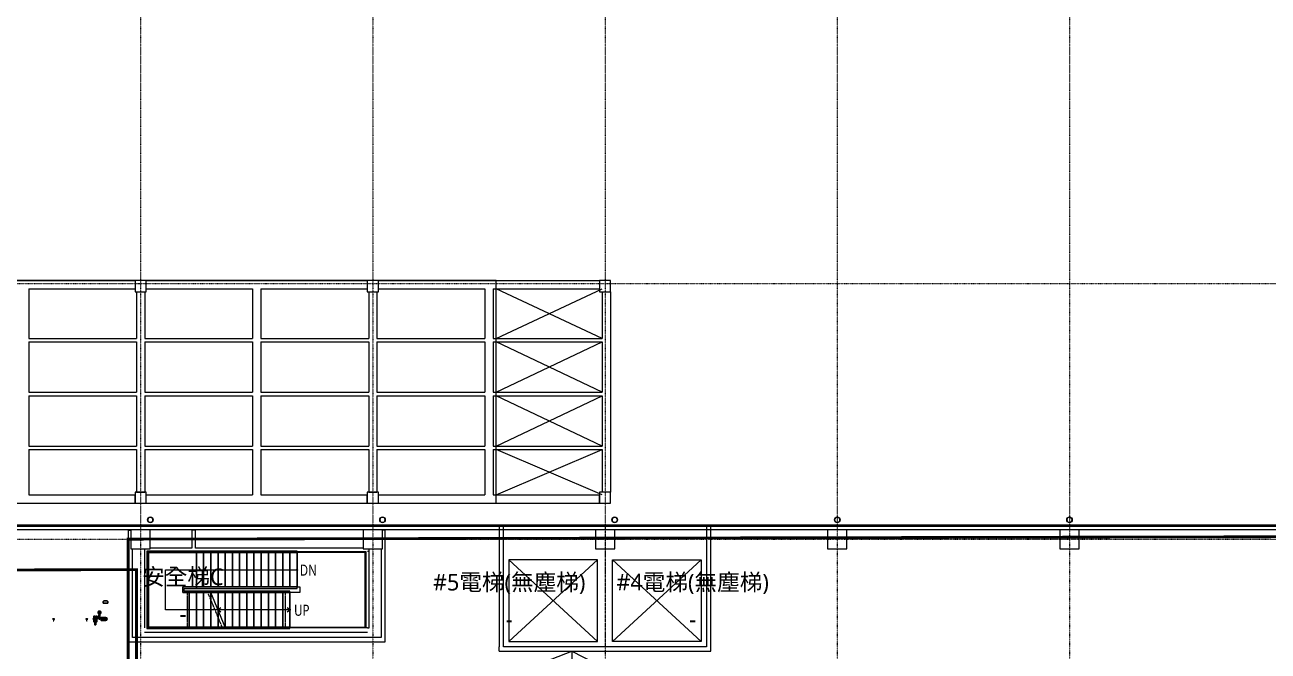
# Model space of a CAD drawing. Extents: x -122301 to 290600, y -29000 to 395522.
# Drawn here: x 172212 to 217187, y 85950 to 108600 of the extents above; entities that cross this region are included whole.
import ezdxf
from ezdxf.enums import TextEntityAlignment as Align

# ---------------------------------------------------------------- set-up
doc = ezdxf.new("R2010")
doc.units = 0
doc.header["$LTSCALE"] = 10
for name, pattern in [('H12PL2$0$JJP_三點線', [0.9, 0.3, -0.15, 0, -0.15, 0, -0.15, 0, -0.15]), ('H12PL2$0$JJP_虛線(退縮線、投影線、地下室範圍、非屬本工程、圖面分區)', [0.45, 0.3, -0.15]), ('H12PL2$0$TAI_虛線', [5.644, 2.822, -2.822]), ('H12PL2$0$虛線', [0.846667, 0.423333, -0.423333]), ('XFM7P20PV$0$中心', [29.999999, 12, -6, 6, -6]), ('XFM7P20PV-200K$0$CENTER', [2, 1.25, -0.25, 0.25, -0.25])]:
    doc.linetypes.add(name, pattern=pattern)
for name, color, linetype in [('H12PL2$0$A-OBJE-2D', 252, 'Continuous'), ('H12PL2$0$A-OBJE-MEP', 252, 'Continuous'), ('H12PL2$0$A-STRS', 252, 'Continuous'), ('H12PL2$0$A-TEXT', 252, 'Continuous'), ('H12PL2$0$A-WALL-EX', 252, 'Continuous'), ('H12PL2$0$A-WALL-IN', 252, 'Continuous'), ('H12PL2$0$A-ZONE', 252, 'Continuous'), ('H12PL2$0$S-BEAM-SHOW', 252, 'Continuous'), ('H12PL2$0$S-COL', 252, 'Continuous'), ('H12PL2$0$S-GRID', 252, 'Continuous'), ('H12PL2$0$S-SLAB-SHOW', 252, 'Continuous'), ('XFM7P20PV-200K$0$PCWS-16.7-P', 4, 'Continuous'), ('XFM7P20PV-200K$0$U-PV-PIPE', 180, 'Continuous')]:
    doc.layers.add(name, color=color, linetype=linetype)
doc.styles.add('H12PL2$0$Standard', font='', dxfattribs={"width": 0.8})
doc.styles.get('H12PL2$0$Standard').set_extended_font_data('Microsoft JhengHei')

# ---------------------------------------------------------------- blocks, each defined once
blk = doc.blocks.new('H12PL2')
at = {"layer": 'H12PL2$0$A-OBJE-2D', "lineweight": 0}
for p, q in [((189263.15, 97262.5), (193100, 99050)), ((193100, 97262.5), (189263.15, 99050)), ((189263.15, 95312.5), (193100, 97137.5)), ((193100, 95312.5), (189263.15, 97137.5)), ((189263.15, 93362.5), (193100, 95187.5)), ((193100, 93362.5), (189263.15, 95187.5)), ((189263.15, 91600), (193100, 93237.5)), ((193100, 91600), (189263.15, 93237.5)), ((192925, 86300), (189725, 89250)), ((192925, 89250), (189725, 86300)), ((192925, 89250), (189725, 89250)), ((189725, 89250), (189725, 86300)), ((192925, 86300), (192925, 89250)), ((193475, 86300), (196675, 89250)), ((193475, 89250), (196675, 86300)), ((193475, 86300), (193475, 89250)), ((193475, 89250), (196675, 89250)), ((196675, 89250), (196675, 86300)), ((18450, 18700), (192000, 85950)), ((189725, 86300), (192925, 86300)), ((192000, 85950), (243150, 59650)), ((196675, 86300), (193475, 86300))]:
    blk.add_line(p, q, dxfattribs=at)
blk.add_lwpolyline([(192000, 85950), (192000, 55200), (238800, 55200), (238800, 55650), (243150, 55650)], dxfattribs=at)
at = {"layer": 'H12PL2$0$A-OBJE-MEP', "lineweight": 0, "flags": 128}
for points in [[(176845, 90700, 1), (176655, 90700, 1)], [(185245, 90700, 1), (185055, 90700, 1)], [(193645, 90700, 1), (193455, 90700, 1)], [(201695, 90700, 1), (201505, 90700, 1)], [(210095, 90700, 1), (209905, 90700, 1)]]:
    blk.add_lwpolyline(points, format="xyb", close=True, dxfattribs=at)
at = {"layer": 'H12PL2$0$A-OBJE-MEP', "lineweight": 0}
for centre in [(176750, 90700), (185150, 90700), (193550, 90700), (201600, 90700), (210000, 90700)]:
    blk.add_circle(centre, 100, dxfattribs=at)
at = {"layer": 'H12PL2$0$A-STRS', "linetype": 'H12PL2$0$JJP_虛線(退縮線、投影線、地下室範圍、非屬本工程、圖面分區)', "lineweight": 0}
for p, q in [((178420, 89570), (176630, 89570)), ((176630, 89570), (176630, 86770)), ((176680, 86820), (176680, 89520)), ((176680, 89520), (178420, 89520)), ((178420, 89520), (176680, 89520)), ((176680, 89520), (176680, 86820)), ((178420, 89520), (178420, 89570)), ((182060, 89570), (178420, 89570)), ((178420, 89570), (178420, 89520)), ((178420, 89520), (182060, 89520)), ((178420, 89520), (178420, 88270)), ((178420, 89520), (178420, 88270)), ((178420, 89520), (178420, 88270)), ((178420, 88270), (178420, 89520)), ((178680, 89520), (178420, 89520)), ((178420, 89520), (178420, 88270)), ((178420, 89520), (178420, 88270)), ((178680, 89520), (178680, 88270)), ((178680, 88270), (178680, 89520)), ((178680, 89520), (178680, 88270)), ((178940, 89520), (178680, 89520)), ((178940, 89520), (178940, 88270)), ((178940, 88270), (178940, 89520)), ((178940, 89520), (178940, 88270)), ((179200, 89520), (178940, 89520)), ((179200, 89520), (179200, 88270)), ((179200, 88270), (179200, 89520)), ((179200, 89520), (179200, 88270)), ((179460, 89520), (179200, 89520)), ((179460, 89520), (179460, 88270)), ((179460, 88270), (179460, 89520)), ((179460, 89520), (179460, 88270)), ((179720, 89520), (179460, 89520)), ((179720, 89520), (179720, 88270)), ((179720, 88270), (179720, 89520)), ((179720, 89520), (179720, 88270)), ((179980, 89520), (179720, 89520)), ((179980, 89520), (179980, 88270)), ((179980, 88270), (179980, 89520)), ((179980, 89520), (179980, 88270)), ((180240, 89520), (179980, 89520)), ((180240, 89520), (180240, 88270)), ((180240, 88270), (180240, 89520)), ((180240, 89520), (180240, 88270)), ((180500, 89520), (180240, 89520)), ((180500, 89520), (180500, 88270)), ((180500, 88270), (180500, 89520)), ((180500, 89520), (180500, 88270)), ((180760, 89520), (180500, 89520)), ((180760, 89520), (180760, 88270)), ((180760, 88270), (180760, 89520)), ((180760, 89520), (180760, 88270)), ((181020, 89520), (180760, 89520)), ((181020, 89520), (181020, 88270)), ((181020, 88270), (181020, 89520)), ((181020, 89520), (181020, 88270)), ((181280, 89520), (181020, 89520)), ((181280, 89520), (181280, 88270)), ((181280, 88270), (181280, 89520)), ((181280, 89520), (181280, 88270)), ((181540, 89520), (181280, 89520)), ((181540, 89520), (181540, 88270)), ((181540, 88270), (181540, 89520)), ((181540, 89520), (181540, 88270)), ((181800, 89520), (181540, 89520)), ((181800, 89520), (181800, 88270)), ((181800, 88270), (181800, 89520)), ((181800, 89520), (181800, 88270)), ((182060, 89520), (181800, 89520)), ((182060, 89520), (182060, 89570)), ((182060, 88270), (182060, 89520)), ((178420, 88270), (177930, 88270)), ((177930, 88270), (177930, 88070)), ((177930, 88070), (177930, 88270)), ((177930, 88270), (178420, 88270)), ((177980, 88120), (177980, 88220)), ((177980, 88220), (178420, 88220)), ((178420, 88220), (178420, 88270)), ((182060, 88270), (178420, 88270)), ((178420, 88270), (178420, 88220)), ((178420, 88270), (178680, 88270)), ((178420, 88220), (182060, 88220)), ((178680, 88270), (178940, 88270)), ((178940, 88270), (179200, 88270)), ((179200, 88270), (179460, 88270)), ((179460, 88270), (179720, 88270)), ((179720, 88270), (179980, 88270)), ((179980, 88270), (180240, 88270)), ((180240, 88270), (180500, 88270)), ((180500, 88270), (180760, 88270)), ((180760, 88270), (181020, 88270)), ((181020, 88270), (181280, 88270)), ((181280, 88270), (181540, 88270)), ((181540, 88270), (181800, 88270)), ((181800, 88270), (182060, 88270)), ((182060, 88220), (182060, 88270)), ((177930, 88070), (178160, 88070)), ((178160, 88070), (177930, 88070)), ((178160, 88120), (177980, 88120)), ((178086.56, 88070), (178086.56, 86820)), ((178086.56, 88070), (178086.56, 86820)), ((178810.89, 88120), (178160, 88120)), ((178160, 88120), (178160, 88070)), ((178160, 88070), (178160, 88120)), ((178160, 88070), (178831.69, 88070)), ((178160, 86820), (178160, 88070)), ((178160, 86820), (178160, 88070)), ((178160, 86820), (178160, 88070)), ((178420, 88070), (178160, 88070)), ((178160, 88070), (178160, 86820)), ((178160, 86820), (178160, 88070)), ((178420, 86820), (178420, 88070)), ((178680, 88070), (178420, 88070)), ((178420, 88070), (178420, 86820)), ((178420, 86820), (178420, 88070)), ((178680, 86820), (178680, 88070)), ((178831.69, 88070), (178680, 88070)), ((178680, 88070), (178680, 86820)), ((178680, 86820), (178680, 88070)), ((179351.69, 86820), (178831.69, 88070)), ((178940, 86820), (178940, 87809.64)), ((178940, 87809.64), (178940, 86820)), ((178940, 86820), (178940, 87809.64)), ((181623.77, 88070), (181623.77, 86820)), ((178160, 86820), (176680, 86820)), ((176680, 86820), (178160, 86820)), ((179351.69, 86820), (178160, 86820)), ((178160, 86820), (178160, 86770)), ((178160, 86770), (178160, 86820)), ((178160, 86820), (178420, 86820)), ((178420, 86820), (178680, 86820)), ((178680, 86820), (178940, 86820)), ((178940, 86820), (179200, 86820)), ((179200, 86820), (179200, 87184.64)), ((179200, 87184.64), (179200, 86820)), ((179200, 86820), (179200, 87184.64)), ((179200, 86820), (179351.69, 86820)), ((176630, 86770), (178160, 86770)), ((178160, 86770), (179372.49, 86770))]:
    blk.add_line(p, q, dxfattribs=at)
at = {"layer": 'H12PL2$0$A-STRS', "lineweight": 0}
for p, q in [((178420, 89570), (176630, 89570)), ((176630, 89570), (176630, 86770)), ((176680, 86820), (176680, 89520)), ((176680, 89520), (178420, 89520)), ((178420, 89520), (176680, 89520)), ((176680, 89520), (176680, 86820)), ((178420, 89520), (176680, 89520)), ((176680, 89520), (176680, 86820)), ((178420, 89520), (178420, 89570)), ((182060, 89570), (178420, 89570)), ((178420, 89570), (178420, 89520)), ((178420, 89520), (182060, 89520)), ((182060, 89520), (178420, 89520)), ((178420, 89520), (178420, 88270)), ((178420, 89520), (178420, 88270)), ((178420, 88270), (178420, 89520)), ((178680, 89520), (178420, 89520)), ((178420, 89520), (178420, 88270)), ((178680, 89520), (178680, 88270)), ((178680, 88270), (178680, 89520)), ((178680, 89520), (178680, 88270)), ((178940, 89520), (178680, 89520)), ((178940, 89520), (178940, 88270)), ((178940, 88270), (178940, 89520)), ((178940, 89520), (178940, 88270)), ((179200, 89520), (178940, 89520)), ((179200, 89520), (179200, 88270)), ((179200, 88270), (179200, 89520)), ((179200, 89520), (179200, 88270)), ((179460, 89520), (179200, 89520)), ((179460, 89520), (179460, 88270)), ((179460, 88270), (179460, 89520)), ((179460, 89520), (179460, 88270)), ((179720, 89520), (179460, 89520)), ((179720, 89520), (179720, 88270)), ((179720, 88270), (179720, 89520)), ((179720, 89520), (179720, 88270)), ((179980, 89520), (179720, 89520)), ((179980, 89520), (179980, 88270)), ((179980, 88270), (179980, 89520)), ((179980, 89520), (179980, 88270)), ((180240, 89520), (179980, 89520)), ((180240, 89520), (180240, 88270)), ((180240, 88270), (180240, 89520)), ((180240, 89520), (180240, 88270)), ((180500, 89520), (180240, 89520)), ((180500, 89520), (180500, 88270)), ((180500, 88270), (180500, 89520)), ((180500, 89520), (180500, 88270)), ((180760, 89520), (180500, 89520)), ((180760, 89520), (180760, 88270)), ((180760, 88270), (180760, 89520)), ((180760, 89520), (180760, 88270)), ((181020, 89520), (180760, 89520)), ((181020, 89520), (181020, 88270)), ((181020, 88270), (181020, 89520)), ((181020, 89520), (181020, 88270)), ((181280, 89520), (181020, 89520)), ((181280, 89520), (181280, 88270)), ((181280, 88270), (181280, 89520)), ((181280, 89520), (181280, 88270)), ((181540, 89520), (181280, 89520)), ((181540, 89520), (181540, 88270)), ((181540, 88270), (181540, 89520)), ((181540, 89520), (181540, 88270)), ((181800, 89520), (181540, 89520)), ((181800, 89520), (181800, 88270)), ((181800, 88270), (181800, 89520)), ((181800, 89520), (181800, 88270)), ((182060, 89520), (181800, 89520)), ((182060, 89520), (182060, 89570)), ((182060, 88270), (182060, 89520)), ((182060, 88270), (182060, 89520)), ((177305, 87445), (177305, 88895)), ((177305, 88895), (178420, 88895)), ((178420, 88895), (181800, 88895)), ((181800, 88895), (182060, 88895)), ((178420, 88270), (177930, 88270)), ((177930, 88270), (177930, 88070)), ((177930, 88070), (177930, 88270)), ((177930, 88270), (178420, 88270)), ((177930, 88070), (177930, 88270)), ((177930, 88270), (178420, 88270)), ((177980, 88120), (177980, 88220)), ((177980, 88220), (178420, 88220)), ((178420, 88220), (178420, 88270)), ((182060, 88270), (178420, 88270)), ((178420, 88270), (178420, 88220)), ((178420, 88270), (182060, 88270)), ((178420, 88270), (178680, 88270)), ((178420, 88220), (182060, 88220)), ((178680, 88270), (178940, 88270)), ((178940, 88270), (179200, 88270)), ((179200, 88270), (179460, 88270)), ((179460, 88270), (179720, 88270)), ((179720, 88270), (179980, 88270)), ((179980, 88270), (180240, 88270)), ((180240, 88270), (180500, 88270)), ((180500, 88270), (180760, 88270)), ((180760, 88270), (181020, 88270)), ((181020, 88270), (181280, 88270)), ((181280, 88270), (181540, 88270)), ((181540, 88270), (181800, 88270)), ((181800, 88270), (182060, 88270)), ((182060, 88220), (182060, 88270)), ((177930, 88070), (178160, 88070)), ((178086.56, 88070), (177930, 88070)), ((178160, 88070), (177930, 88070)), ((178160, 88120), (177980, 88120)), ((178160, 88070), (178086.56, 88070)), ((181800, 88120), (178160, 88120)), ((178160, 88120), (178160, 88070)), ((178160, 88070), (178160, 88120)), ((178160, 88070), (181800, 88070)), ((181800, 88070), (178160, 88070)), ((178160, 86820), (178160, 88070)), ((178160, 86820), (178160, 88070)), ((178160, 86820), (178160, 88070)), ((178420, 88070), (178160, 88070)), ((178160, 88070), (178160, 86820)), ((178160, 86820), (178160, 88070)), ((178420, 86820), (178420, 88070)), ((178680, 88070), (178420, 88070)), ((178420, 88070), (178420, 86820)), ((178420, 86820), (178420, 88070)), ((178680, 86820), (178680, 88070)), ((178940, 88070), (178680, 88070)), ((178680, 88070), (178680, 86820)), ((178680, 86820), (178680, 88070)), ((181800, 88120), (178919.2, 88120)), ((178940, 88070), (181800, 88070)), ((181800, 88070), (178940, 88070)), ((179200, 88070), (178940, 88070)), ((179460, 86820), (178940, 88070)), ((178940, 86820), (178940, 88070)), ((179200, 88070), (178940, 88070)), ((178940, 88070), (178940, 86820)), ((178940, 86820), (178940, 88070)), ((179200, 87445), (179200, 88070)), ((179460, 88070), (179200, 88070)), ((179200, 88070), (179200, 87445)), ((179200, 87445), (179200, 88070)), ((179200, 86820), (179200, 88070)), ((179460, 88070), (179200, 88070)), ((179200, 88070), (179200, 86820)), ((179200, 86820), (179200, 88070)), ((179460, 86820), (179460, 88070)), ((179720, 88070), (179460, 88070)), ((179460, 88070), (179460, 86820)), ((179460, 86820), (179460, 88070)), ((179460, 86820), (179460, 88070)), ((179720, 88070), (179460, 88070)), ((179460, 88070), (179460, 86820)), ((179460, 86820), (179460, 88070)), ((179720, 86820), (179720, 88070)), ((179980, 88070), (179720, 88070)), ((179720, 88070), (179720, 86820)), ((179720, 86820), (179720, 88070)), ((179720, 86820), (179720, 88070)), ((179980, 88070), (179720, 88070)), ((179720, 88070), (179720, 86820)), ((179720, 86820), (179720, 88070)), ((179980, 86820), (179980, 88070)), ((180240, 88070), (179980, 88070)), ((179980, 88070), (179980, 86820)), ((179980, 86820), (179980, 88070)), ((179980, 86820), (179980, 88070)), ((180240, 88070), (179980, 88070)), ((179980, 88070), (179980, 86820)), ((179980, 86820), (179980, 88070)), ((180240, 86820), (180240, 88070)), ((180500, 88070), (180240, 88070)), ((180240, 88070), (180240, 86820)), ((180240, 86820), (180240, 88070)), ((180240, 86820), (180240, 88070)), ((180500, 88070), (180240, 88070)), ((180240, 88070), (180240, 86820)), ((180240, 86820), (180240, 88070)), ((180500, 86820), (180500, 88070)), ((180760, 88070), (180500, 88070)), ((180500, 88070), (180500, 86820)), ((180500, 86820), (180500, 88070)), ((180500, 86820), (180500, 88070)), ((180760, 88070), (180500, 88070)), ((180500, 88070), (180500, 86820)), ((180500, 86820), (180500, 88070)), ((180760, 86820), (180760, 88070)), ((181020, 88070), (180760, 88070)), ((180760, 88070), (180760, 86820)), ((180760, 86820), (180760, 88070)), ((180760, 86820), (180760, 88070)), ((181020, 88070), (180760, 88070)), ((180760, 88070), (180760, 86820)), ((180760, 86820), (180760, 88070)), ((181020, 86820), (181020, 88070)), ((181280, 88070), (181020, 88070)), ((181020, 88070), (181020, 86820)), ((181020, 86820), (181020, 88070)), ((181020, 86820), (181020, 88070)), ((181280, 88070), (181020, 88070)), ((181020, 88070), (181020, 86820)), ((181020, 86820), (181020, 88070)), ((181280, 86820), (181280, 88070)), ((181540, 88070), (181280, 88070)), ((181280, 88070), (181280, 86820)), ((181280, 86820), (181280, 88070)), ((181280, 86820), (181280, 88070)), ((181540, 88070), (181280, 88070)), ((181280, 88070), (181280, 86820)), ((181280, 86820), (181280, 88070)), ((181540, 86820), (181540, 88070)), ((181800, 88070), (181540, 88070)), ((181540, 88070), (181540, 86820)), ((181540, 86820), (181540, 88070)), ((181540, 86820), (181540, 88070)), ((181800, 88070), (181540, 88070)), ((181540, 88070), (181540, 86820)), ((181540, 86820), (181540, 88070)), ((181800, 88070), (181800, 88120)), ((181800, 88070), (181800, 88120)), ((181800, 86820), (181800, 88070)), ((181800, 86820), (181800, 88070)), ((181800, 86820), (181800, 88070)), ((181800, 86820), (181800, 88070)), ((178160, 87445), (177305, 87445)), ((181540, 87445), (178160, 87445)), ((179300, 87520), (179200, 87445)), ((181540, 87445), (179200, 87445)), ((179200, 87445), (179300, 87370)), ((181800, 87445), (181540, 87445)), ((181800, 87445), (181540, 87445)), ((181800, 87445), (181700, 87520)), ((181700, 87370), (181800, 87445)), ((178160, 86820), (176680, 86820)), ((176680, 86820), (178086.56, 86820)), ((176680, 86820), (178160, 86820)), ((178086.56, 86820), (178160, 86820)), ((181800, 86820), (178160, 86820)), ((178160, 86820), (178160, 86770)), ((178160, 86770), (178160, 86820)), ((178160, 86820), (181800, 86820)), ((178160, 86820), (178420, 86820)), ((178420, 86820), (178680, 86820)), ((178680, 86820), (178940, 86820)), ((178940, 86820), (179200, 86820)), ((179200, 86820), (179460, 86820)), ((181800, 86820), (179460, 86820)), ((179460, 86820), (181800, 86820)), ((179460, 86820), (179720, 86820)), ((179460, 86820), (179720, 86820)), ((179720, 86820), (179980, 86820)), ((179720, 86820), (179980, 86820)), ((179980, 86820), (180240, 86820)), ((179980, 86820), (180240, 86820)), ((180240, 86820), (180500, 86820)), ((180240, 86820), (180500, 86820)), ((180500, 86820), (180760, 86820)), ((180500, 86820), (180760, 86820)), ((180760, 86820), (181020, 86820)), ((180760, 86820), (181020, 86820)), ((181020, 86820), (181280, 86820)), ((181020, 86820), (181280, 86820)), ((181280, 86820), (181540, 86820)), ((181280, 86820), (181540, 86820)), ((181540, 86820), (181800, 86820)), ((181540, 86820), (181800, 86820)), ((181800, 86770), (181800, 86820)), ((181800, 86770), (181800, 86820)), ((176630, 86770), (178160, 86770)), ((178160, 86770), (181800, 86770)), ((179480.8, 86770), (181800, 86770))]:
    blk.add_line(p, q, dxfattribs=at)
at = {"layer": 'H12PL2$0$A-STRS', "linetype": 'H12PL2$0$虛線', "lineweight": 0}
for p, q in [((178420, 89520), (176680, 89520)), ((176680, 89520), (176680, 86820)), ((182060, 89520), (178420, 89520)), ((182060, 88270), (182060, 89520)), ((177930, 88070), (177930, 88270)), ((177930, 88270), (178420, 88270)), ((178420, 88270), (182060, 88270)), ((178086.56, 88070), (177930, 88070)), ((178160, 88070), (178086.56, 88070)), ((178831.69, 88070), (178160, 88070)), ((176680, 86820), (178086.56, 86820)), ((178086.56, 86820), (178160, 86820)), ((178160, 86820), (179351.69, 86820))]:
    blk.add_line(p, q, dxfattribs=at)
at = {"layer": 'H12PL2$0$A-STRS', "lineweight": 0, "flags": 128}
for points in [[(182060, 88920, 1), (182060, 88870, 1)], [(181800, 87470, 1), (181800, 87420, 1)]]:
    blk.add_lwpolyline(points, format="xyb", close=True, dxfattribs=at)
at = {"layer": 'H12PL2$0$A-WALL-EX', "lineweight": 0}
blk.add_line((151700, 90465), (237400, 90465), dxfattribs=at)
at = {"layer": 'H12PL2$0$A-WALL-EX', "lineweight": 0, "flags": 128}
for points in [[(151700, 90500), (237360, 90500)], [(151700, 90500), (237360, 90500)], [(237400, 90500), (151700, 90500)], [(151550, 90350), (237400, 90350)]]:
    blk.add_lwpolyline(points, dxfattribs=at)
at = {"layer": 'H12PL2$0$A-WALL-IN', "lineweight": 0, "flags": 128}
for points in [[(189525, 90482.5), (189375, 90482.5)], [(189375, 90482.5), (189375, 86100)], [(189525, 86100), (189525, 90482.5)], [(197025, 90482.5), (196875, 90482.5)], [(196875, 90482.5), (196875, 86100)], [(197025, 86100), (197025, 90482.5)], [(175950, 90330), (175950, 86290)], [(175950, 90330), (176050, 90330)], [(178380, 90330), (178255, 90330)], [(178255, 90330), (178255, 89675)], [(178380, 89675), (178380, 90330)], [(185250, 90330), (185150, 90330)], [(185250, 86440), (185250, 90330)], [(176100, 86440), (176100, 89650)], [(176537.5, 89650), (176537.5, 89550)], [(176537.5, 89650), (176537.5, 86790)], [(176537.5, 89550), (176537.5, 86790)], [(176650.5, 89550), (184549.5, 89550)], [(176650.5, 86790), (176650.5, 89550)], [(176650.5, 86790), (176650.5, 89550)], [(178255, 89675), (176750, 89675)], [(178255, 89550), (178380, 89550)], [(184450, 89675), (178380, 89675)], [(184450, 89675), (178380, 89675)], [(178380, 89550), (184549.5, 89550)], [(184549.5, 89650), (184549.5, 89664.86)], [(184549.5, 89650), (184549.5, 89664.86)], [(184549.5, 89550), (184549.5, 86790)], [(184549.5, 89550), (184549.5, 86790)], [(184662.5, 89550), (184606, 89550)], [(184662.5, 86790), (184662.5, 89650)], [(184662.5, 86790), (184662.5, 89550)], [(185100, 89650), (185100, 86440)], [(185100, 86440), (176100, 86440)], [(176537.5, 86640), (184606, 86640)], [(176537.5, 86640), (184606, 86640)], [(184606, 86790), (176650.5, 86790)], [(184606, 86790), (176650.5, 86790)], [(184606, 86790), (184662.5, 86790)], [(184606, 86790), (184662.5, 86790)], [(185250, 86290), (185250, 86440)], [(175950, 86290), (176100, 86290)], [(176100, 86290), (185250, 86290)], [(189375, 85950), (189375, 86100)], [(189375, 85950), (197025, 85950)], [(196875, 86100), (189525, 86100)], [(197025, 85950), (197025, 86100)]]:
    blk.add_lwpolyline(points, dxfattribs=at)
at = {"layer": 'H12PL2$0$S-BEAM-SHOW', "lineweight": 0, "flags": 128}
for points in [[(168200, 99350), (176200, 99350)], [(172350, 99050), (172350, 97262.5)], [(172350, 99050), (176200, 99050)], [(176200, 99350), (176200, 99050)], [(176250, 98950), (176550, 98950)], [(176250, 98950), (176250, 97262.5)], [(176550, 98950), (176550, 97262.5)], [(176600, 99350), (184600, 99350)], [(176600, 99050), (176600, 99350)], [(176600, 99050), (180450, 99050)], [(180450, 99050), (180450, 97262.5)], [(180750, 99050), (180750, 97262.5)], [(180750, 99050), (184600, 99050)], [(184600, 99350), (184600, 99050)], [(184650, 98950), (184950, 98950)], [(184650, 98950), (184650, 97262.5)], [(184950, 98950), (184950, 97262.5)], [(185000, 99350), (193000, 99350)], [(185000, 99050), (185000, 99350)], [(185000, 99050), (188850, 99050)], [(188850, 99050), (188850, 97262.5)], [(189150, 99050), (189150, 97262.5)], [(189150, 99050), (193000, 99050)], [(193000, 99350), (193000, 99050)], [(193100, 98950), (193400, 98950)], [(193100, 98950), (193100, 97262.5)], [(193400, 98950), (193400, 91700)], [(172350, 97262.5), (176250, 97262.5)], [(176550, 97262.5), (180450, 97262.5)], [(180750, 97262.5), (184650, 97262.5)], [(184950, 97262.5), (188850, 97262.5)], [(189150, 97262.5), (193100, 97262.5)], [(172350, 97137.5), (176250, 97137.5)], [(172350, 97137.5), (172350, 95312.5)], [(176250, 97137.5), (176250, 95312.5)], [(176550, 97137.5), (180450, 97137.5)], [(176550, 97137.5), (176550, 95312.5)], [(180450, 97137.5), (180450, 95312.5)], [(180750, 97137.5), (180750, 95312.5)], [(180750, 97137.5), (184650, 97137.5)], [(184650, 97137.5), (184650, 95312.5)], [(184950, 97137.5), (188850, 97137.5)], [(184950, 97137.5), (184950, 95312.5)], [(188850, 97137.5), (188850, 95312.5)], [(189150, 97137.5), (189150, 95312.5)], [(189150, 97137.5), (193100, 97137.5)], [(193100, 97137.5), (193100, 95312.5)], [(172350, 95312.5), (176250, 95312.5)], [(172350, 95187.5), (176250, 95187.5)], [(172350, 95187.5), (172350, 93362.5)], [(176250, 95187.5), (176250, 93362.5)], [(176550, 95312.5), (180450, 95312.5)], [(176550, 95187.5), (180450, 95187.5)], [(176550, 95187.5), (176550, 93362.5)], [(180450, 95187.5), (180450, 93362.5)], [(180750, 95312.5), (184650, 95312.5)], [(180750, 95187.5), (180750, 93362.5)], [(180750, 95187.5), (184650, 95187.5)], [(184650, 95187.5), (184650, 93362.5)], [(184950, 95312.5), (188850, 95312.5)], [(184950, 95187.5), (188850, 95187.5)], [(184950, 95187.5), (184950, 93362.5)], [(188850, 95187.5), (188850, 93362.5)], [(189150, 95312.5), (193100, 95312.5)], [(189150, 95187.5), (189150, 93362.5)], [(189150, 95187.5), (193100, 95187.5)], [(193100, 95187.5), (193100, 93362.5)], [(172350, 93362.5), (176250, 93362.5)], [(172350, 93237.5), (176250, 93237.5)], [(172350, 93237.5), (172350, 91600)], [(176250, 93237.5), (176250, 91700)], [(176550, 93362.5), (180450, 93362.5)], [(176550, 93237.5), (180450, 93237.5)], [(176550, 93237.5), (176550, 91700)], [(180450, 93237.5), (180450, 91600)], [(180750, 93362.5), (184650, 93362.5)], [(180750, 93237.5), (180750, 91600)], [(180750, 93237.5), (184650, 93237.5)], [(184650, 93237.5), (184650, 91700)], [(184950, 93362.5), (188850, 93362.5)], [(184950, 93237.5), (188850, 93237.5)], [(184950, 93237.5), (184950, 91700)], [(188850, 93237.5), (188850, 91600)], [(189150, 93362.5), (193100, 93362.5)], [(189150, 93237.5), (189150, 91600)], [(189150, 93237.5), (193100, 93237.5)], [(193100, 93237.5), (193100, 91700)], [(168200, 91300), (176200, 91300)], [(172350, 91600), (176200, 91600)], [(176200, 91300), (176200, 91600)], [(176250, 91700), (176550, 91700)], [(176600, 91600), (180450, 91600)], [(176600, 91300), (176600, 91600)], [(176600, 91300), (184600, 91300)], [(180750, 91600), (184600, 91600)], [(184600, 91300), (184600, 91600)], [(184650, 91700), (184950, 91700)], [(185000, 91600), (188850, 91600)], [(185000, 91300), (185000, 91600)], [(185000, 91300), (193000, 91300)], [(189150, 91600), (193000, 91600)], [(193000, 91300), (193000, 91600)], [(193400, 91700), (193100, 91700)]]:
    blk.add_lwpolyline(points, dxfattribs=at)
at = {"layer": 'H12PL2$0$S-COL', "lineweight": 0, "flags": 128}
for points in [[(176200, 98950), (176600, 98950), (176600, 99350), (176200, 99350)], [(184600, 98950), (185000, 98950), (185000, 99350), (184600, 99350)], [(193000, 98950), (193400, 98950), (193400, 99350), (193000, 99350)], [(176200, 91300), (176600, 91300), (176600, 91700), (176200, 91700)], [(184600, 91300), (185000, 91300), (185000, 91700), (184600, 91700)], [(193000, 91300), (193400, 91300), (193400, 91700), (193000, 91700)]]:
    blk.add_lwpolyline(points, close=True, dxfattribs=at)
for points in [[(176050, 90350), (176050, 89650), (176750, 89650), (176750, 90350)], [(184450, 90350), (184450, 89650), (185150, 89650), (185150, 90350)], [(192850, 90350), (192850, 89650), (193550, 89650), (193550, 90350)], [(201250, 90350), (201250, 89650), (201950, 89650), (201950, 90350)], [(209650, 90350), (209650, 89650), (210350, 89650), (210350, 90350)]]:
    blk.add_lwpolyline(points, dxfattribs=at)
at = {"layer": 'H12PL2$0$S-GRID', "linetype": 'H12PL2$0$JJP_三點線', "lineweight": 0}
for p, q in [((176400, 128250), (176400, -28000)), ((184800, 128250), (184800, -28000)), ((193200, 128250), (193200, -28000)), ((201600, 128250), (201600, -28000)), ((210000, 128250), (210000, -28000)), ((-29000, 99250), (289600, 99250)), ((-29000, 90000), (289600, 90000))]:
    blk.add_line(p, q, dxfattribs=at)
at = {"layer": 'H12PL2$0$S-SLAB-SHOW', "lineweight": 0, "flags": 128}
for points in [[(152760, 91300), (189263.15, 91300), (189263.15, 99350), (154710, 99350), (154710, 92610), (154510, 92610), (154510, 92710), (153744, 92710), (153526, 92710), (153526, 92970), (152760, 92970)], [(181800, 86820), (184520, 86820), (184520, 89520), (182060, 89520), (182060, 88270), (182160, 88270), (182160, 88070), (181800, 88070)]]:
    blk.add_lwpolyline(points, close=True, dxfattribs=at)
at = {"layer": 'H12PL2$0$S-SLAB-SHOW', "linetype": 'H12PL2$0$TAI_虛線', "lineweight": 0}
blk.add_lwpolyline([(193200, 90465), (193200, 86100)], dxfattribs=at)
at = {"layer": 'H12PL2$0$A-TEXT', "linetype": 'Continuous', "lineweight": 0, "char_height": 400, "attachment_point": 4, "style": 'H12PL2$0$Standard'}
for s, insert in [('\\A1;DN', (182155.24, 88878.78)), ('\\A1;UP', (181952.32, 87425.49))]:
    blk.add_mtext(s, dxfattribs=dict(at, insert=insert))
at = {"layer": 'H12PL2$0$A-ZONE', "style": 'H12PL2$0$Standard'}
for s, p in [('安全梯C', (177930, 88937.74)), ('#5電梯(無塵梯)', (189732.47, 88744.68)), ('#4電梯(無塵梯)', (196369.12, 88744.68)), ('-', (177930, 87595.85)), ('-', (189732.47, 87402.03)), ('-', (196369.12, 87402.03))]:
    blk.add_text(s, height=600, dxfattribs=at).set_placement(p, align=Align.TOP_CENTER)
blk = doc.blocks.new('XFM7P20PV')
at = {"color": 1, "linetype": 'XFM7P20PV$0$中心', "ltscale": 200, "const_width": 100}
blk.add_lwpolyline([(175950, 90000), (244005.38004, 90140.81561), (243787.26214, -890.81561), (175895.58586, -799.90253)], close=True, dxfattribs=at)
at = {"color": 2, "linetype": 'XFM7P20PV$0$中心', "ltscale": 200, "const_width": 100}
blk.add_lwpolyline([(97872.39483, 88731), (176250, 88896.26703), (176250, -295.23297), (97872.39483, -460.5)], close=True, dxfattribs=at)
blk = doc.blocks.new('XFM7P20PV-200K$0$A$C1EDF0D7A')
at = {"color": 1, "linetype": 'XFM7P20PV-200K$0$CENTER'}
for p, q in [((0, 70.6501), (0, -70.6501)), ((70.6501, 0), (-152.4, 0))]:
    blk.add_line(p, q, dxfattribs=at)
at = {"color": 0}
blk.add_lwpolyline([(0, -57.15), (-152.4, -57.15), (-152.4, 57.15), (0, 57.15)], dxfattribs=at)
blk.add_arc((0, 0), 57.15, 270, 90, dxfattribs=at)
blk = doc.blocks.new('XFM7P20PV-200K$0$球塞閥-二件式-15A-正視-捷流')
blk.add_line((-31, 56), (-31, 51))
at = {"color": 0, "linetype": 'Continuous', "lineweight": 0, "extrusion": (0, 1, -2.22045e-16)}
for p, q in [((-31, 52), (-30, 52)), ((-30, 52), (-11, 30)), ((-10, 32), (-28, 54)), ((-28, 12), (-15, 12)), ((-28, 0), (-28, 12)), ((-28, 0), (-15, 0)), ((-28, -12), (-28, 0)), ((-15, 0), (-15, 16)), ((5, 16), (-15, 16)), ((-11, 30), (-9, 29)), ((8, 32), (-10, 32)), ((-9, 38), (-9, 33)), ((-9, 38), (-5, 38)), ((-5, 33), (-9, 33)), ((-9, 29), (8, 29)), ((-9, 27), (-9, 16)), ((9, 27), (-9, 27)), ((-7, 23), (-6, 23)), ((-7, 20), (-7, 23)), ((-6, 20), (-7, 20)), ((-6, 23), (-3, 23)), ((-6, 20), (-6, 23)), ((-3, 20), (-6, 20)), ((-5, 38), (5, 38)), ((-5, 33), (-5, 38)), ((5, 33), (-5, 33)), ((-4, 39), (-4, 38)), ((4, 39), (-4, 39)), ((-4, 33), (-4, 32)), ((-4, 29), (-4, 27)), ((-3, 20), (-3, 23)), ((4, 38), (4, 39)), ((4, 32), (4, 33)), ((4, 27), (4, 29)), ((5, 38), (9, 38)), ((5, 33), (5, 38)), ((9, 33), (5, 33)), ((5, 16), (5, 0)), ((7, 0), (7, 17)), ((16, 17), (7, 17)), ((9, 33), (9, 38)), ((9, 17), (9, 27)), ((9, 27), (9, 26)), ((9, 27), (12, 27)), ((9, 26), (9, 21)), ((9, 23), (9, 23)), ((9, 21), (12, 21)), ((12, 20), (9, 20)), ((12, 26), (12, 27)), ((12, 21), (12, 26)), ((12, 23), (12, 20)), ((12, 23), (12, 23)), ((16, 0), (16, 17)), ((16, 12), (28, 12)), ((16, 0), (28, 0)), ((28, 12), (28, 0)), ((28, 0), (28, -12)), ((-28, -12), (-15, -12)), ((-15, -16), (-15, 0)), ((5, -16), (-15, -16)), ((5, 0), (5, -16)), ((5, -16), (7, -17)), ((7, -17), (7, 0)), ((16, -17), (7, -17)), ((16, -17), (16, 0)), ((16, -12), (28, -12))]:
    blk.add_line(p, q, dxfattribs=at)
at = {"color": 0, "linetype": 'Continuous', "lineweight": 0, "extrusion": (0, -1, -2.22045e-16)}
blk.add_line((5, 16), (7, 17), dxfattribs=at)
blk.add_lwpolyline([(-31, 56), (-105, 56), (-105, 51), (-31, 51)])
at = {"color": 0, "linetype": 'Continuous', "lineweight": 0}
blk.add_open_spline([(-28, 54), (-28, 54), (-29, 54), (-29, 55), (-30, 55), (-30, 55), (-31, 55)], degree=3, dxfattribs=at)
for points, knots in [([(12, 27), (12, 28), (12, 29), (11, 30), (11, 30), (10, 31), (10, 31), (9, 31), (8, 32), (8, 32)], [-6.586857, -6.586857, -6.586857, -6.586857, -4.917672, -4.917672, -3.301294, -3.301294, -1.594864, -1.594864, 0, 0, 0, 0]), ([(8, 29), (8, 29), (8, 29), (9, 29), (9, 29), (9, 28), (9, 28), (9, 28), (9, 28), (9, 27)], [-2.501227, -2.501227, -2.501227, -2.501227, -1.860628, -1.860628, -1.243575, -1.243575, -0.629521, -0.629521, 0, 0, 0, 0]), ([(9, 27), (9, 27), (9, 27), (9, 27), (9, 27), (9, 27), (9, 27), (9, 27), (9, 27), (9, 27)], [-0.7942743, -0.7942743, -0.7942743, -0.7942743, -0.7152172, -0.7152172, -0.6166439, -0.6166439, -0.3978503, -0.3978503, 0, 0, 0, 0]), ([(12, 27), (12, 27), (12, 27), (12, 27), (12, 27), (12, 27), (12, 27), (12, 27)], [-0.7953467, -0.7953467, -0.7953467, -0.7953467, -0.3971684, -0.3971684, -0.1815592, -0.1815592, 0, 0, 0, 0])]:
    blk.add_open_spline(points, degree=3, knots=knots, dxfattribs=at)
blk = doc.blocks.new('XFM7P20PV-200K$0$SC-100-壓力表')
for p, q in [((-0.8, 1.1), (9.2, 1.1)), ((-0.8, -1.1), (9.2, -1.1))]:
    blk.add_line(p, q)
at = {"linetype": 'ByBlock'}
for p, q in [((16, 1.1), (14.8, 1.1)), ((17.9, 1.2), (16.2, 1.2)), ((18.7, 1.1), (18.2, 1.1)), ((20.8, 3.6), (21.5, 2.8)), ((21.4, 0.1), (26.1, 1.9)), ((22.4, 1), (21.4, 0.1)), ((22.7, 0.1), (21.4, 0.1)), ((22.1, 4.3), (22.4, 3.3)), ((26.1, 1.9), (22.4, 1)), ((26.1, 1.9), (22.7, 0.1)), ((23.5, 4.5), (23.5, 3.5)), ((24.9, 4.3), (24.6, 3.3)), ((26.1, 3.6), (25.5, 2.8)), ((27.1, 2.6), (26.3, 2)), ((27.8, 1.4), (26.8, 1.1)), ((28, 0), (26.9, 0)), ((16, -1.1), (14.8, -1.1)), ((17.9, -1.2), (16.2, -1.2)), ((18.7, -1.1), (18.2, -1.1)), ((20.8, -3.6), (21.5, -2.8)), ((22.1, -4.3), (22.4, -3.3)), ((23.5, -4.5), (23.5, -3.5)), ((24.9, -4.3), (24.6, -3.3)), ((26.1, -3.6), (25.5, -2.8)), ((27.1, -2.6), (26.3, -2)), ((27.8, -1.4), (26.8, -1.1))]:
    blk.add_line(p, q, dxfattribs=at)
for points in [[(16, -1.6), (16, 1.6)], [(16.2, 2), (17.9, 2)], [(18.2, 1.6), (18.2, -1.6)], [(17.9, -2), (16.2, -2)]]:
    blk.add_lwpolyline(points, dxfattribs=at)
for radius in [4.95, 4.5]:
    blk.add_circle((23.5, 0), radius, dxfattribs=at)
blk.add_arc((0, 0), 1.33, 126.8699, 233.1301)
for centre, radius, start, end in [((16.5, 1.6), 0.483, 120.3244, 239.6756), ((19, 0), 2.99, 156.947, 203.053), ((17.7, 1.6), 0.483, 300.3244, 59.6756), ((15.2, 0), 2.99, 336.947, 23.053), ((16.5, -1.6), 0.483, 120.3244, 239.6756), ((17.7, -1.6), 0.483, 300.3244, 59.6756)]:
    blk.add_arc(centre, radius, start, end, dxfattribs=at)
for p in [(19, 0), (19.2, 1.4), (19.8, 2.6), (20.8, 3.6), (22.1, 4.3), (23.5, 4.5), (24.9, 4.3), (26.1, 3.6), (27.1, 2.6), (27.8, 1.4), (28, 0), (19.2, -1.4), (22.1, -4.3), (23.5, -4.5), (27.1, -2.6), (27.8, -1.4)]:
    blk.add_point(p, dxfattribs=at)
at = {"xscale": -0.1, "yscale": 0.1, "zscale": 0.1, "rotation": 180}
blk.add_blockref('XFM7P20PV-200K$0$球塞閥-二件式-15A-正視-捷流', (12, 0), dxfattribs=at)
blk = doc.blocks.new('XFM7P20PV-200K$0$A$C4b812c41')
at = {"color": 1, "linetype": 'ByBlock'}
for p, q in [((10, 59), (328, 59)), ((82, 81), (67, 95)), ((103, 86), (103, 32)), ((125, 38), (139, 23))]:
    blk.add_line(p, q, dxfattribs=at)
at = {"color": 3, "linetype": 'ByBlock'}
for p, q in [((19, 59), (19, 59)), ((19, 59), (19, 59)), ((23, 63), (51, 63)), ((23, 56), (51, 56)), ((38, 83), (37, 63)), ((37, 56), (38, 35)), ((40, 85), (38, 83)), ((38, 83), (56, 83)), ((38, 35), (40, 33)), ((38, 35), (56, 35)), ((40, 85), (57, 85)), ((40, 33), (57, 33)), ((59, 58), (59, 60)), ((59, 60), (67, 60)), ((59, 58), (67, 58)), ((60, 52), (65, 53)), ((62, 44), (67, 46)), ((64, 70), (64, 68)), ((65, 37), (72, 41)), ((67, 63), (67, 65)), ((67, 60), (67, 58)), ((72, 94), (68, 87)), ((68, 87), (72, 81)), ((70, 31), (73, 34)), ((72, 94), (79, 94)), ((72, 81), (79, 81)), ((73, 59), (87, 68)), ((73, 59), (87, 50)), ((75, 26), (78, 29)), ((83, 87), (79, 94)), ((79, 81), (83, 87)), ((81, 21), (85, 28)), ((85, 128), (85, 121)), ((88, 18), (90, 22)), ((93, 136), (97, 136)), ((94, 76), (122, 76)), ((94, 43), (122, 43)), ((96, 16), (97, 20)), ((97, 136), (97, 131)), ((102, 125), (97, 131)), ((101, 65), (107, 65)), ((101, 54), (107, 54)), ((102, 15), (102, 23)), ((104, 23), (102, 23)), ((104, 15), (102, 15)), ((103, 31), (103, 88)), ((103, 31), (103, 88)), ((103, 78), (103, 39)), ((103, 70), (103, 49)), ((103, 70), (103, 49)), ((103, 70), (103, 49)), ((104, 15), (104, 23)), ((105, 125), (108, 129)), ((108, 17), (108, 21)), ((110, 17), (110, 21)), ((113, 124), (111, 129)), ((112, 24), (111, 24)), ((112, 22), (111, 22)), ((112, 16), (111, 16)), ((112, 15), (111, 15)), ((113, 17), (113, 21)), ((115, 17), (115, 21)), ((116, 124), (120, 128)), ((125, 122), (123, 127)), ((128, 37), (124, 31)), ((124, 31), (128, 25)), ((127, 121), (132, 124)), ((128, 74), (207, 74)), ((128, 45), (207, 45)), ((128, 37), (135, 38)), ((128, 25), (135, 25)), ((135, 117), (134, 122)), ((139, 31), (135, 38)), ((135, 25), (139, 31)), ((137, 116), (143, 118)), ((145, 111), (145, 116)), ((147, 109), (152, 110)), ((161, 30), (147, 30)), ((163, 32), (148, 32)), ((153, 103), (154, 108)), ((155, 101), (160, 101)), ((160, 93), (162, 98)), ((161, 91), (167, 90)), ((163, 32), (161, 30)), ((163, 41), (163, 32)), ((165, 83), (168, 88)), ((172, 41), (165, 41)), ((166, 81), (171, 79)), ((170, 74), (172, 76)), ((207, 74), (228, 72)), ((207, 45), (228, 46)), ((228, 72), (310, 72)), ((228, 46), (310, 46))]:
    blk.add_line(p, q, dxfattribs=at)
for points in [[(81, 109), (0, 109), (0, 85), (57, 85)], [(85, 10), (0, 10), (0, 33), (57, 33)], [(85, 119), (37, 119), (37, 109)], [(170, 10), (170, 0), (37, 0), (37, 10)], [(207, 33), (207, 10), (121, 10)], [(170, 109), (170, 119), (135, 119)], [(207, 85), (207, 109), (145, 109)], [(163, 33), (207, 33)], [(166, 85), (207, 85)]]:
    blk.add_lwpolyline(points, dxfattribs=at)
for points in [[(64, 70, 0.120011), (63, 69, 0.104957), (62, 68, 0.088923), (61, 68, 0.080167), (61, 66, 0.080167), (61, 65, 0.088923), (62, 64, 0.104957), (63, 64, 0.120011), (64, 63, 0.120011), (65, 64, 0.104957), (66, 64, 0.088923), (66, 65, 0.088923)], [(64, 68, 0.120011), (63, 68, 0.104957), (63, 68, 0.088923), (63, 67, 0.080167), (63, 66, 0.080167), (63, 66, 0.088923), (63, 65, 0.104957), (63, 65, 0.120011), (64, 65, 0.120011), (64, 65, 0.104957), (65, 65, 0.088923), (65, 66)], [(67, 63, 0.108254), (68, 64, 0.102013), (69, 64, 0.094273), (70, 65, 0.089446), (70, 66, 0.089446), (70, 68, 0.094273), (69, 69, 0.102013), (68, 69, 0.108254), (67, 70, 0.108254), (66, 69, 0.207462), (65, 68, -0.005899), (65, 66)], [(67, 65, 0.108254), (68, 65, 0.102013), (68, 65, 0.094273), (68, 66, 0.089446), (69, 66, 0.089446), (68, 67, 0.094273), (68, 68, 0.102013), (68, 68, 0.108254), (67, 68, 0.088886), (67, 68, 0.178069), (67, 67, -0.005748), (66, 66, -0.005748)]]:
    blk.add_lwpolyline(points, format="xyb", dxfattribs=at)
for centre in [(76, 87), (131, 31)]:
    blk.add_circle(centre, 5.1, dxfattribs=at)
for centre, radius, start, end in [((23, 59), 3.22, 90, 180), ((23, 59), 3.22, 180, 270), ((103, 59), 52.9, 121.1866, 328.8134), ((63, 66), 1.88, 341.6663, 342.6546), ((66, 66), 0.559, 333.604, 355.7622), ((66, 121), 19.3, 301.1866, 0), ((93, 128), 7.74, 90, 180), ((111, 59), 25.7, 143.7197, 216.2803), ((94, 72), 3.87, 90, 143.7197), ((94, 46), 3.87, 216.2803, 270), ((101, 59), 5.71, 90, 270), ((103, 126), 1.7, 217.5, 322.5), ((107, 59), 5.71, 270, 90), ((109, 128), 1.7, 27.5, 142.5), ((111, 21), 2.76, 90, 180), ((111, 17), 2.76, 180, 270), ((111, 21), 1.26, 90, 180), ((111, 17), 1.26, 180, 270), ((112, 21), 2.76, 0, 90), ((112, 21), 1.26, 0, 90), ((112, 17), 1.26, 270, 0), ((112, 17), 2.76, 270, 0), ((115, 125), 1.7, 207.5, 312.5), ((121, 126), 1.7, 17.5, 132.5), ((128, 85), 10.5, 233.1301, 270), ((128, 34), 10.5, 90, 126.8699), ((126, 122), 1.7, 197.5, 302.5), ((133, 122), 1.7, 7.5, 122.5), ((137, 117), 1.7, 187.5, 292.5), ((143, 116), 1.7, 357.5, 112.5), ((146, 110), 1.7, 177.5, 282.5), ((165, 22), 19.3, 90, 148.8134), ((152, 108), 1.7, 347.5, 102.5), ((155, 102), 1.7, 167.5, 272.5), ((160, 99), 1.7, 337.5, 92.5), ((161, 93), 1.7, 157.5, 262.5), ((166, 82), 1.7, 147.5, 252.5), ((166, 89), 1.7, 327.5, 82.5), ((171, 77), 1.7, 317.5, 72.5), ((172, 49), 7.74, 270, 325.8229), ((310, 59), 13, 270, 90)]:
    blk.add_arc(centre, radius, start, end, dxfattribs=at)
at = {"color": 1, "linetype": 'ByBlock'}
for start, end in [(121.8333, 148.1667), (301.8333, 328.1667)]:
    blk.add_arc((104, 59), 39.6, start, end, dxfattribs=at)
blk = doc.blocks.new('XFM7P20PV-200K$0$球塞閥-二件式-25A-左側-捷流')
at = {"color": 7, "linetype": 'Continuous', "lineweight": 0, "extrusion": (2.22045e-16, 1, -2.22045e-16)}
for p, q in [((-9, 15), (-18, 0)), ((-18, 0), (-9, -15)), ((-14, 32), (-9, 32)), ((-14, 29), (-14, 32)), ((-9, 29), (-14, 29)), ((-10, 72), (11, 72)), ((-10, 68), (-10, 72)), ((-8, 68), (-10, 68)), ((-8, 36), (-9, 36)), ((-9, 21), (-9, 36)), ((9, 15), (-9, 15)), ((8, 72), (-8, 72)), ((-8, 47), (-8, 70)), ((-8, 47), (0, 47)), ((-8, 42), (-8, 47)), ((-8, 41), (-8, 42)), ((0, 42), (-8, 42)), ((8, 41), (-8, 41)), ((-4, 36), (-8, 36)), ((0, 48), (-4, 48)), ((-4, 47), (-4, 48)), ((-4, 41), (-4, 42)), ((-2, 30), (-2, 35)), ((2, 30), (-2, 30)), ((4, 48), (0, 48)), ((0, 47), (8, 47)), ((0, 42), (0, 47)), ((8, 42), (0, 42)), ((2, 35), (2, 30)), ((3, 32), (3, 29)), ((3, 32), (6, 32)), ((6, 29), (3, 29)), ((4, 47), (4, 48)), ((4, 41), (4, 42)), ((8, 36), (4, 36)), ((6, 32), (7, 32)), ((6, 29), (6, 32)), ((7, 29), (6, 29)), ((7, 32), (7, 29)), ((8, 70), (8, 47)), ((11, 68), (8, 68)), ((8, 42), (8, 47)), ((8, 42), (8, 41)), ((9, 36), (8, 36)), ((8, 32), (17, 32)), ((8, 29), (8, 32)), ((17, 29), (8, 29)), ((9, 32), (9, 36)), ((9, 21), (9, 29)), ((18, 0), (9, 15)), ((9, -15), (18, 0)), ((11, 68), (11, 72)), ((17, 29), (17, 32)), ((-9, -15), (9, -15))]:
    blk.add_line(p, q, dxfattribs=at)
at = {"color": 7, "linetype": 'Continuous', "lineweight": 0}
for centre, radius, start, end in [((0, 0), 23.1, 0, 180), ((0, 0), 23.1, 180, 0), ((-4, 35), 1.42, 0, 58.001), ((4, 35), 1.42, 121.999, 180)]:
    blk.add_arc(centre, radius, start, end, dxfattribs=at)
for points in [[(-8, 70), (-8, 71), (-8, 71), (-8, 71), (-8, 72), (-8, 72), (-8, 72)], [(8, 72), (8, 72), (8, 72), (8, 71), (8, 71), (8, 71), (8, 70)]]:
    blk.add_open_spline(points, degree=3, dxfattribs=at)
for points, knots in [([(-8, 36), (-8, 37), (-8, 38), (-8, 39), (-8, 39), (-8, 40), (-8, 40), (-8, 40), (-8, 41), (-8, 41)], [-6.586857, -6.586857, -6.586857, -6.586857, -4.917672, -4.917672, -3.301294, -3.301294, -1.594864, -1.594864, 0, 0, 0, 0]), ([(-3, 36), (-3, 36), (-3, 36), (-3, 36), (-4, 36), (-4, 36), (-4, 36), (-4, 36)], [-0.7953467, -0.7953467, -0.7953467, -0.7953467, -0.3971684, -0.3971684, -0.1815592, -0.1815592, 0, 0, 0, 0]), ([(4, 36), (4, 36), (4, 36), (4, 36), (3, 36), (3, 36), (3, 36), (3, 36)], [-0.7950738, -0.7950738, -0.7950738, -0.7950738, -0.6135769, -0.6135769, -0.3980416, -0.3980416, 0, 0, 0, 0]), ([(8, 41), (8, 41), (8, 40), (8, 40), (8, 40), (8, 39), (8, 39), (8, 38), (8, 37), (8, 36)], [-6.585553, -6.585553, -6.585553, -6.585553, -4.991005, -4.991005, -3.284912, -3.284912, -1.668854, -1.668854, 0, 0, 0, 0])]:
    blk.add_open_spline(points, degree=3, knots=knots, dxfattribs=at)
blk = doc.blocks.new('XFM7P20PV-200K$0$100  PV SUBMAIN')
at = {"layer": 'XFM7P20PV-200K$0$PCWS-16.7-P', "xscale": -10, "yscale": 10, "zscale": 10, "rotation": 270}
blk.add_blockref('XFM7P20PV-200K$0$SC-100-壓力表', (246210, 36510), dxfattribs=at)
at = {"layer": 'XFM7P20PV-200K$0$U-PV-PIPE'}
for name, p, xscale, rotation in [('XFM7P20PV-200K$0$球塞閥-二件式-25A-左側-捷流', (244550, 36510), -1, 180), ('XFM7P20PV-200K$0$球塞閥-二件式-25A-左側-捷流', (245751, 36510), -1, 180), ('XFM7P20PV-200K$0$A$C4b812c41', (246120, 36613), -1.000000000000001, 90)]:
    blk.add_blockref(name, p, dxfattribs=dict(at, xscale=xscale, rotation=rotation))
blk.add_blockref('XFM7P20PV-200K$0$A$C1EDF0D7A', (246429, 36510), dxfattribs=at)
blk = doc.blocks.new('XFM7P20PV-200K$0$Ca-150')
for p, q in [((8.4, 0), (-8.4, 0)), ((-8.4, -4.3), (-8.4, 0)), ((8.4, -4.3), (8.4, 0))]:
    blk.add_line(p, q)
for centre, radius, start, end in [((-5.1, -4.3), 3.28, 180, 241.9431), ((0, 5.3), 14.2, 241.9431, 298.0569), ((5.1, -4.3), 3.28, 298.0569, 0)]:
    blk.add_arc(centre, radius, start, end)
blk = doc.blocks.new('XFM7P20PV-200K')
blk.add_blockref('XFM7P20PV-200K$0$100  PV SUBMAIN', (-71300, 50603, 0))
at = {"layer": 'XFM7P20PV-200K$0$U-PV-PIPE', "xscale": 10, "yscale": 10, "zscale": 10, "rotation": 180}
blk.add_blockref('XFM7P20PV-200K$0$Ca-150', (175129, 87686, 0), dxfattribs=at)

msp = doc.modelspace()

# ---------------------------------------------------------------- block references
for name in ['XFM7P20PV', 'XFM7P20PV-200K', 'H12PL2']:
    msp.add_blockref(name, (0, 0))

doc.saveas('drawing.dxf')
